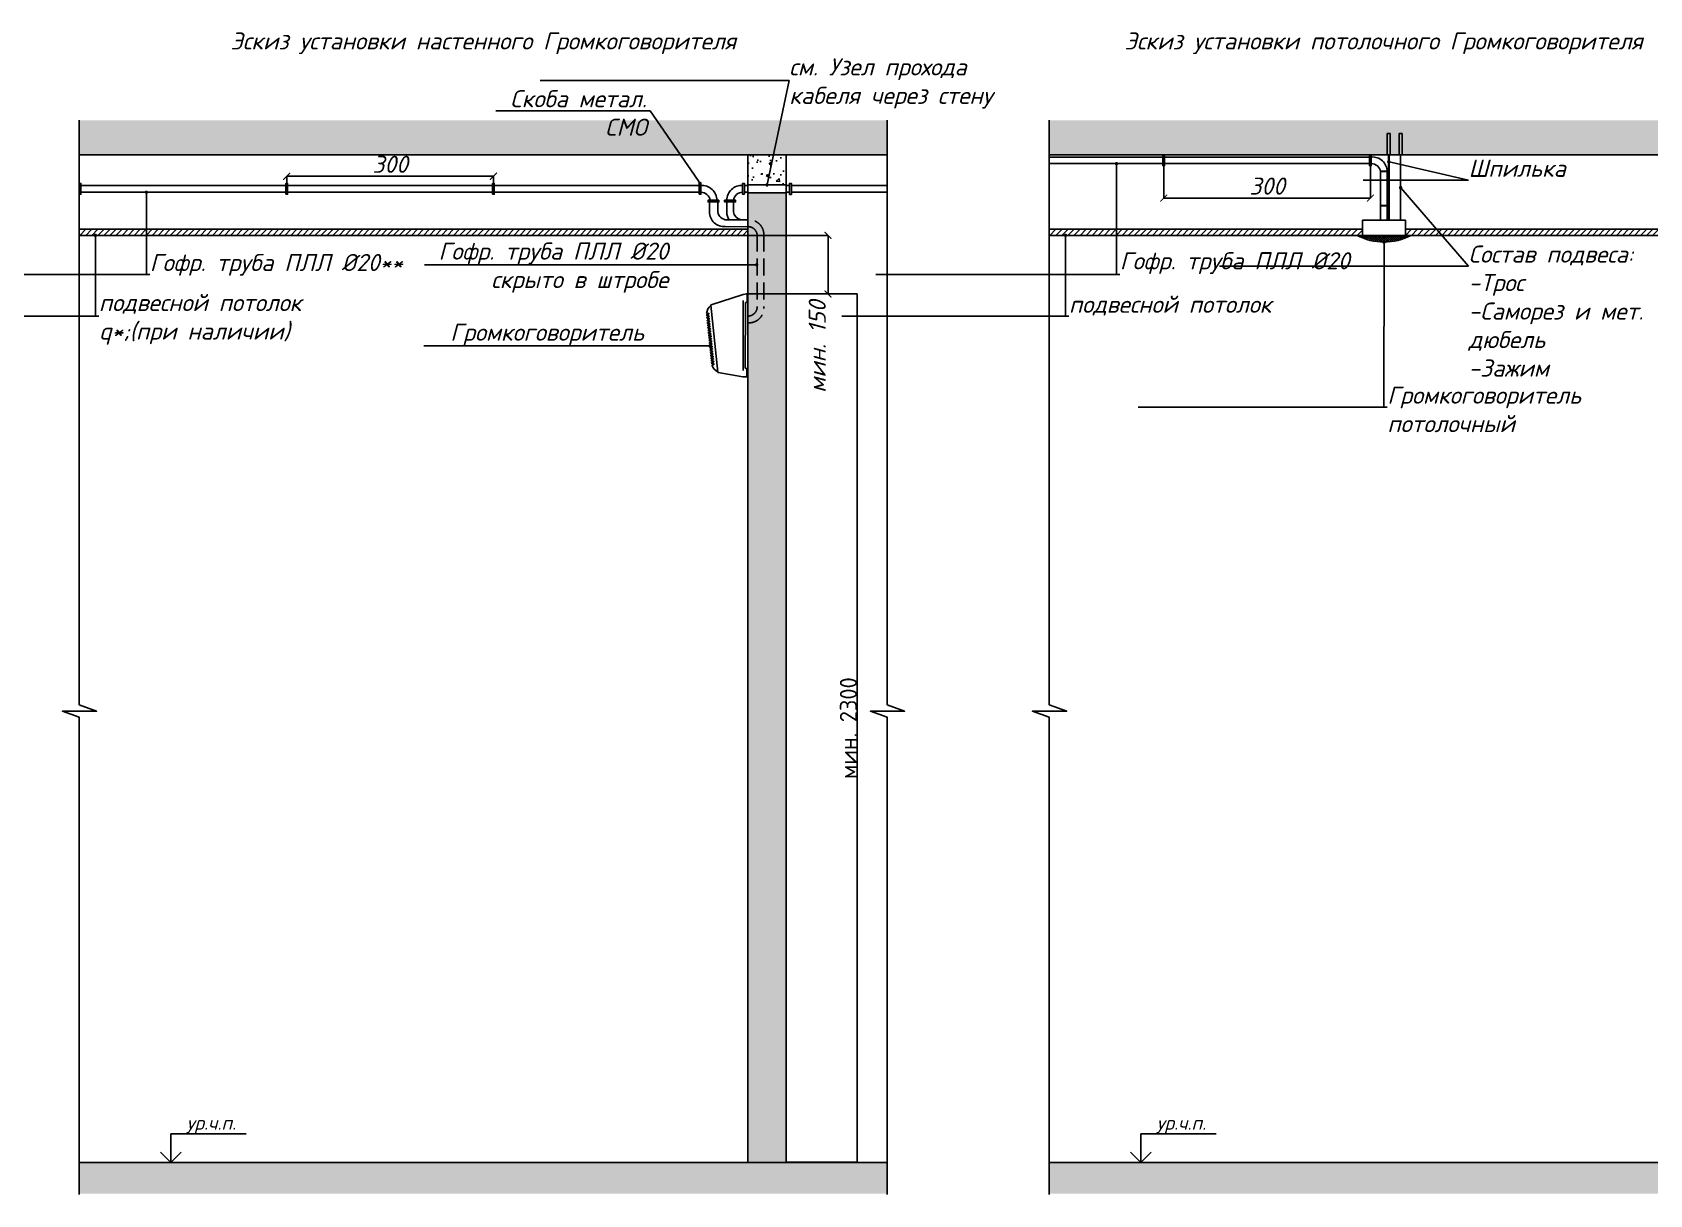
# Model space of a CAD drawing. Extents: x -152830 to 1281226, y -304852 to -2349.
# Drawn here: x 1095485 to 1119140, y -119003 to -102003 of the extents above; entities that cross this region are included whole.
import ezdxf
from ezdxf import colors
from ezdxf.entities.mleader import LeaderData, LeaderLine
from ezdxf.math import Vec2, Vec3

# ---------------------------------------------------------------- set-up
doc = ezdxf.new("R2010")
doc.units = 0
doc.header["$LTSCALE"] = 100
doc.header["$PDMODE"] = 1
doc.header["$PDSIZE"] = 200
doc.linetypes.add('GOST2.303 4', pattern=[7, 5, -2, 0])
doc.layers.get('Defpoints').update_dxf_attribs({"color": 42})
doc.styles.add('BDG_GOST_Common_R', font='GOST_Common.ttf')
doc.styles.add('OlympDesign', font='isocpeui.ttf', dxfattribs={"height": 250})
doc.linetypes.add('зигзаг', pattern='A,0.00254,-5.08,[131,ltypeshp.shx,S=5.08,R=0,X=-5.08,Y=0],-10.16,[131,ltypeshp.shx,S=5.08,R=180,X=5.08,Y=0],-5.08', length=20.32254)
doc.dimstyles.new('BDG_D_1-4', dxfattribs={"dimtxt": 2.5, "dimasz": 2, "dimexe": 1, "dimexo": 0.5, "dimgap": 0.5, "dimtad": 1, "dimdec": 4, "dimlfac": 4, "dimdsep": 46, "dimtxsty": 'BDG_GOST_Common_R', "dimblk": 'ARCHTICK', "dimcen": 0, "dimclrd": 256, "dimclre": 256, "dimclrt": 256, "dimadec": 4, "dimazin": 2, "dimtfac": 1, "dimtdec": 4, "dimtofl": 0, "dimtmove": 1, "dimatfit": 3, "dimfxl": 1, "dimtolj": 1, "dimtzin": 0, "dimlwd": -1, "dimlwe": -1, "dimarcsym": 0})

# ---------------------------------------------------------------- blocks, each defined once
blk = doc.blocks.new('_Open90')
at = {"color": 0, "linetype": 'ByBlock', "lineweight": -2}
for p, q in [((0, 0), (-1, 0)), ((-0.5, 0.5), (0, 0)), ((0, 0), (-0.5, -0.5))]:
    blk.add_line(p, q, dxfattribs=at)
blk = doc.blocks.new('_ArchTick')
at = {"color": 0, "linetype": 'ByBlock', "const_width": 0.15}
blk.add_lwpolyline([(-0.5, -0.5), (0.5, 0.5)], dxfattribs=at)
blk = doc.blocks.new('*D294')
at = {"transparency": 16777216}
for p, q in [((1105952, -105830), (1107548, -105830)), ((1107547, -118530), (1107547, -105830)), ((1106509, -118530), (1107548, -118530))]:
    blk.add_line(p, q, dxfattribs=at)
at = {"layer": 'Defpoints', "color": 0, "transparency": 16777216}
for p in [(1105952, -105830), (1107547, -105830), (1106508, -118530)]:
    blk.add_point(p, dxfattribs=at)
at = {"transparency": 16777216, "xscale": 2, "yscale": 2, "zscale": 2}
for p, rotation in [((1107547, -105830), 90), ((1107547, -118530), 270)]:
    blk.add_blockref('_ArchTick', p, dxfattribs=dict(at, rotation=rotation))
at = {"transparency": 16777216, "insert": (1107421, -112180), "char_height": 2.5, "width": 1514.57, "attachment_point": 5, "rotation": 90, "style": 'BDG_GOST_Common_R'}
blk.add_mtext('\\A1;{\\H100x;мин. 2300}', dxfattribs=at)
blk = doc.blocks.new('_Dot')
at = {"color": 0, "linetype": 'ByBlock', "lineweight": -2}
blk.add_line((-0.5, 0), (-1, 0), dxfattribs=at)
at = {"color": 0, "linetype": 'ByBlock', "const_width": 0.5}
blk.add_lwpolyline([(-0.25, 0, 1), (0.25, 0, 1)], format="xyb", close=True, dxfattribs=at)
blk = doc.blocks.new('*D295')
at = {"transparency": 16777216}
for p, q in [((1105952, -104973), (1107124, -104973)), ((1107123, -105830), (1107123, -104973)), ((1105952, -105830), (1107124, -105830))]:
    blk.add_line(p, q, dxfattribs=at)
at = {"layer": 'Defpoints', "color": 0, "transparency": 16777216}
for p in [(1105952, -104973), (1107123, -104973), (1105952, -105830)]:
    blk.add_point(p, dxfattribs=at)
at = {"transparency": 16777216, "xscale": 100, "yscale": 100, "zscale": 100}
for p, rotation in [((1107123, -104973), 90), ((1107123, -105830), 270)]:
    blk.add_blockref('_ArchTick', p, dxfattribs=dict(at, rotation=rotation))
at = {"transparency": 16777216, "insert": (1106965, -106600), "char_height": 250, "attachment_point": 5, "rotation": 90, "style": 'OlympDesign'}
blk.add_mtext('\\A1;мин. 150', dxfattribs=at)
blk = doc.blocks.new('*D296')
at = {"transparency": 16777216}
for p, q in [((1099206, -104213), (1099206, -104107)), ((1099206, -104108), (1102229, -104108)), ((1102229, -104213), (1102229, -104107))]:
    blk.add_line(p, q, dxfattribs=at)
at = {"layer": 'Defpoints', "color": 0, "transparency": 16777216}
for p in [(1099206, -104213), (1102229, -104108), (1102229, -104213)]:
    blk.add_point(p, dxfattribs=at)
at = {"transparency": 16777216, "xscale": 100, "yscale": 100, "zscale": 100, "rotation": 180}
blk.add_blockref('_ArchTick', (1099206, -104108), dxfattribs=at)
at = {"transparency": 16777216, "xscale": 100, "yscale": 100, "zscale": 100}
blk.add_blockref('_ArchTick', (1102229, -104108), dxfattribs=at)
at = {"transparency": 16777216, "insert": (1100718, -103933), "char_height": 250, "attachment_point": 5, "style": 'OlympDesign'}
blk.add_mtext('\\A1;300', dxfattribs=at)
blk = doc.blocks.new('*D297')
at = {"transparency": 16777216}
for p, q in [((1112034, -103955), (1112034, -104428)), ((1115056, -103955), (1115056, -104428)), ((1112034, -104427), (1115056, -104427))]:
    blk.add_line(p, q, dxfattribs=at)
at = {"layer": 'Defpoints', "color": 0, "transparency": 16777216}
for p in [(1112034, -103954), (1115056, -103954), (1115056, -104427)]:
    blk.add_point(p, dxfattribs=at)
at = {"transparency": 16777216, "xscale": 100, "yscale": 100, "zscale": 100, "rotation": 180}
blk.add_blockref('_ArchTick', (1112034, -104427), dxfattribs=at)
at = {"transparency": 16777216, "xscale": 100, "yscale": 100, "zscale": 100}
blk.add_blockref('_ArchTick', (1115056, -104427), dxfattribs=at)
at = {"transparency": 16777216, "insert": (1113545, -104252), "char_height": 250, "attachment_point": 5, "style": 'OlympDesign'}
blk.add_mtext('\\A1;300', dxfattribs=at)

msp = doc.modelspace()

# ---------------------------------------------------------------- hatches: boundary and pattern name
h = msp.add_hatch()
h.set_pattern_fill('AR-CONC', color=252, scale=2.017466)
h.set_pattern_definition([(50, (-2094251.7, -4859851.33), (367.551467, -32.156571), [38.432737, -422.760105]), (355, (-2094251.7, -4859851.33), (-71.102422, 385.450785), [30.74619, -338.209263]), (100.451445, (-2094221.07, -4859854), (296.449043, 353.294198), [32.6628, -359.291102]), (46.1842, (-2094251.7, -4859748.84), (546.892884, -84.818988), [57.649105, -634.14016]), (96.635558, (-2094206.13, -4859755.9), (478.954887, 499.17392), [48.99422, -538.93714]), (351.184151, (-2094251.7, -4859748.84), (478.95489, 499.17392), [46.11922, -507.311585]), (21, (-2094200.46, -4859774.47), (305.876955, -206.316611), [38.432737, -422.760105]), (326, (-2094200.46, -4859774.47), (124.683522, 371.593051), [30.74619, -338.208084]), (71.451445, (-2094174.97, -4859791.66), (430.560476, 165.276442), [32.6628, -359.290483]), (37.5, (-2094251.7, -4859851.33), (6.2311536, 170.5869583), [0, -334.108592, 0, -343.332449, 0, -339.489175]), (7.5, (-2094251.7, -4859851.33), (134.8064307, 202.1109536), [0, -195.7507396, 0, -326.422045, 0, -129.390214]), (327.5, (-2094365.98, -4859851.33), (273.5494835, -11.557549), [0, -128.109123, 0, -399.700463, 0, -530.371768]), (317.5, (-2094417.22, -4859851.33), (298.845661, 51.297094), [0, -166.54186, 0, -265.442102, 0, -376.640821])])
h.paths.add_polyline_path([(1096171.493013, -103287.821266), (1096171.493013, -103795.452077), (1107988.403914, -103795.452077), (1107988.403914, -103287.821266)])
h = msp.add_hatch()
h.set_pattern_fill('AR-CONC', color=252, scale=2.017466)
h.set_pattern_definition([(50, (-2080064.2, -4859851.33), (367.551467, -32.156571), [38.432737, -422.760105]), (355, (-2080064.2, -4859851.33), (-71.102422, 385.450785), [30.74619, -338.209263]), (100.451445, (-2080033.56, -4859854), (296.449043, 353.294198), [32.6628, -359.291102]), (46.1842, (-2080064.2, -4859748.84), (546.892884, -84.818988), [57.649105, -634.14016]), (96.635558, (-2080018.6, -4859755.9), (478.954887, 499.17392), [48.99422, -538.93714]), (351.184151, (-2080064.2, -4859748.84), (478.95489, 499.17392), [46.11922, -507.311585]), (21, (-2080012.95, -4859774.47), (305.876955, -206.316611), [38.432737, -422.760105]), (326, (-2080012.95, -4859774.47), (124.683522, 371.593051), [30.74619, -338.208084]), (71.451445, (-2079987.46, -4859791.66), (430.560476, 165.276442), [32.6628, -359.290483]), (37.5, (-2080064.19, -4859851.33), (6.2311536, 170.5869583), [0, -334.108592, 0, -343.332449, 0, -339.489175]), (7.5, (-2080064.2, -4859851.33), (134.8064307, 202.1109536), [0, -195.7507396, 0, -326.422045, 0, -129.390214]), (327.5, (-2080178.47, -4859851.33), (273.5494835, -11.557549), [0, -128.109123, 0, -399.700463, 0, -530.371768]), (317.5, (-2080229.7, -4859851.33), (298.845661, 51.297094), [0, -166.54186, 0, -265.442102, 0, -376.640821])])
h.paths.add_polyline_path([(1120139.481647, -103795.452077), (1120139.481647, -103287.821266), (1110359.004349, -103287.821266), (1110359.004349, -103795.452077)])
h = msp.add_hatch()
h.set_pattern_fill('AR-CONC', color=252, scale=2.017466)
h.set_pattern_definition([(50, (626992.9, -244408.46), (367.55147, -32.15657), [38.43274, -422.7601]), (355, (626992.9, -244408.46), (-71.10242, 385.45078), [30.7462, -338.20926]), (100.451445, (627023.53, -244411.14), (296.44904, 353.2942), [32.6628, -359.2911]), (46.1842, (626992.9, -244305.97), (546.8929, -84.819), [57.6491, -634.14016]), (96.63556, (627038.47, -244313.04), (478.9549, 499.1739), [48.9942, -538.93714]), (351.18415, (626992.9, -244305.97), (478.9549, 499.1739), [46.1192, -507.3116]), (21, (627044.14, -244331.6), (305.87696, -206.31661), [38.43274, -422.7601]), (326, (627044.14, -244331.6), (124.68352, 371.59305), [30.7462, -338.20808]), (71.451445, (627069.63, -244348.8), (430.56048, 165.27644), [32.6628, -359.29048]), (37.5, (626992.9, -244408.46), (6.231154, 170.58696), [0, -334.10859, 0, -343.33245, 0, -339.489175]), (7.5, (626992.9, -244408.46), (134.80643, 202.110954), [0, -195.75074, 0, -326.422045, 0, -129.390214]), (327.5, (626878.62, -244408.46), (273.549483, -11.55755), [0, -128.10912, 0, -399.70046, 0, -530.37177]), (317.5, (626827.38, -244408.46), (298.84566, 51.29709), [0, -166.54186, 0, -265.4421, 0, -376.64082])])
h.paths.add_polyline_path([(1106508.372797, -103795.66797), (1105952.810326, -103795.452077), (1105951.970311, -104234.3556), (1106508.372797, -104234.546186)])
h = msp.add_hatch()
h.set_pattern_fill('AR-CONC', color=252, scale=2.017466)
h.set_pattern_definition([(50, (626938.2, -244408.46), (367.55147, -32.15657), [38.43274, -422.7601]), (355, (626938.2, -244408.46), (-71.10242, 385.45078), [30.7462, -338.20926]), (100.451445, (626968.84, -244411.14), (296.44904, 353.2942), [32.6628, -359.2911]), (46.1842, (626938.2, -244305.97), (546.8929, -84.819), [57.6491, -634.14016]), (96.63556, (626983.8, -244313.04), (478.9549, 499.1739), [48.9942, -538.93714]), (351.18415, (626938.2, -244305.97), (478.9549, 499.1739), [46.1192, -507.3116]), (21, (626989.46, -244331.6), (305.87696, -206.31661), [38.43274, -422.7601]), (326, (626989.46, -244331.6), (124.68352, 371.59305), [30.7462, -338.20808]), (71.451445, (627014.95, -244348.8), (430.56048, 165.27644), [32.6628, -359.29048]), (37.5, (626938.21, -244408.46), (6.231154, 170.58696), [0, -334.10859, 0, -343.33245, 0, -339.489175]), (7.5, (626938.21, -244408.46), (134.80643, 202.110954), [0, -195.75074, 0, -326.422045, 0, -129.390214]), (327.5, (626823.94, -244408.46), (273.549483, -11.55755), [0, -128.10912, 0, -399.70046, 0, -530.37177]), (317.5, (626772.7, -244408.46), (298.84566, 51.29709), [0, -166.54186, 0, -265.4421, 0, -376.64082])])
h.paths.add_polyline_path([(1106508.372797, -104351.830708), (1105951.970311, -104351.621546), (1105951.970311, -118530.457371), (1106508.372797, -118530.457371)])
at = {"linetype": 'Continuous'}
h = msp.add_hatch(dxfattribs=at)
h.set_pattern_fill('ANSI31', color=256, scale=498.718082, style=0)
h.set_pattern_definition([(45, (1093054.68, -110037.78), (-44.08087, 44.08087), [])])
h.paths.add_polyline_path([(1096171.493013, -104883.729041), (1096171.493013, -104972.977972), (1105951.970311, -104973.439792), (1105951.970311, -104884.190862)])
h = msp.add_hatch(dxfattribs=at)
h.set_pattern_fill('ANSI31', color=256, scale=498.718082, style=0)
h.set_pattern_definition([(45, (1107242.194, -110037.78), (-44.08087, 44.08087), [])])
h.paths.add_polyline_path([(1114940.85007, -104973.19432), (1114940.85007, -104883.945389), (1110359.004349, -104883.729041), (1110359.004349, -104972.977972)])
h.paths.add_polyline_path([(1115567.847068, -104883.974995), (1115567.847068, -104973.19432), (1114940.85007, -104973.19432), (1120139.481647, -104973.439792), (1120139.481647, -104884.190862)])
at = {"ltscale": 100}
h = msp.add_hatch(dxfattribs=at)
h.set_pattern_fill('ANSI37', color=256, scale=7.04)
h.set_pattern_definition([(45, (-5014132.863, -2807283.186), (-15.80525077, 15.80525077), []), (135, (-5014132.863, -2807283.186), (-15.80525077, -15.80525077), [])])
h.paths.add_polyline_path([(1115652.211298, -104973.19432), (1115599.196918, -104973.19432), (1114909.50022, -104973.19432), (1114856.740717, -104973.19432, 0.2435598877)])
h = msp.add_hatch()
h.set_pattern_fill('AR-CONC', color=252, scale=2.017466)
h.set_pattern_definition([(50, (-2094251.7, -4875042.38), (367.551467, -32.156571), [38.432737, -422.760105]), (355, (-2094251.7, -4875042.38), (-71.102422, 385.450785), [30.74619, -338.209263]), (100.451445, (-2094221.07, -4875045.06), (296.449043, 353.294198), [32.6628, -359.291102]), (46.1842, (-2094251.7, -4874939.9), (546.892884, -84.818988), [57.649105, -634.14016]), (96.635558, (-2094206.13, -4874946.96), (478.954887, 499.17392), [48.99422, -538.93714]), (351.184151, (-2094251.7, -4874939.9), (478.95489, 499.17392), [46.11922, -507.311585]), (21, (-2094200.46, -4874965.52), (305.876955, -206.316611), [38.432737, -422.760105]), (326, (-2094200.46, -4874965.5), (124.683522, 371.593051), [30.74619, -338.208084]), (71.451445, (-2094174.97, -4874982.7), (430.560476, 165.276442), [32.6628, -359.290483]), (37.5, (-2094251.7, -4875042.38), (6.2311536, 170.5869583), [0, -334.108592, 0, -343.332449, 0, -339.489175]), (7.5, (-2094251.7, -4875042.38), (134.8064307, 202.1109536), [0, -195.7507396, 0, -326.422045, 0, -129.390214]), (327.5, (-2094365.98, -4875042.38), (273.5494835, -11.557549), [0, -128.109123, 0, -399.700463, 0, -530.371768]), (317.5, (-2094417.22, -4875042.38), (298.845661, 51.297094), [0, -166.54186, 0, -265.442102, 0, -376.640821])])
h.paths.add_polyline_path([(1096171.493013, -118530.457371), (1096171.493013, -118986.501587), (1107988.403914, -118986.501587), (1107988.403914, -118530.457371)])
h = msp.add_hatch()
h.set_pattern_fill('AR-CONC', color=252, scale=2.017466)
h.set_pattern_definition([(50, (-2080064.2, -4875042.38), (367.551467, -32.156571), [38.432737, -422.760105]), (355, (-2080064.2, -4875042.38), (-71.102422, 385.450785), [30.74619, -338.209263]), (100.451445, (-2080033.56, -4875045.06), (296.449043, 353.294198), [32.6628, -359.291102]), (46.1842, (-2080064.2, -4874939.9), (546.892884, -84.818988), [57.649105, -634.14016]), (96.635558, (-2080018.6, -4874946.96), (478.954887, 499.17392), [48.99422, -538.93714]), (351.184151, (-2080064.2, -4874939.9), (478.95489, 499.17392), [46.11922, -507.311585]), (21, (-2080012.95, -4874965.52), (305.876955, -206.316611), [38.432737, -422.760105]), (326, (-2080012.95, -4874965.5), (124.683522, 371.593051), [30.74619, -338.208084]), (71.451445, (-2079987.46, -4874982.7), (430.560476, 165.276442), [32.6628, -359.290483]), (37.5, (-2080064.19, -4875042.38), (6.2311536, 170.5869583), [0, -334.108592, 0, -343.332449, 0, -339.489175]), (7.5, (-2080064.2, -4875042.38), (134.8064307, 202.1109536), [0, -195.7507396, 0, -326.422045, 0, -129.390214]), (327.5, (-2080178.47, -4875042.38), (273.5494835, -11.557549), [0, -128.109123, 0, -399.700463, 0, -530.371768]), (317.5, (-2080229.7, -4875042.38), (298.845661, 51.297094), [0, -166.54186, 0, -265.442102, 0, -376.640821])])
h.paths.add_polyline_path([(1120139.481647, -118986.501587), (1120139.481647, -118530.457371), (1110359.004349, -118530.457371), (1110359.004349, -118986.501587)])

# ---------------------------------------------------------------- linework, layer by layer
at = {"color": 252}
for p, q in [((1096171.493013, -103795.452077), (1107988.403914, -103795.452077)), ((1110359.004349, -103795.452077), (1120139.481647, -103795.452077)), ((1096171.493013, -118530.457371), (1107988.403914, -118530.457371)), ((1110359.004349, -118530.457371), (1120139.481647, -118530.457371))]:
    msp.add_line(p, q, dxfattribs=at)
at = {"linetype": 'Continuous'}
for p, q in [((1105412.830694, -105987.524639), (1105880.74564, -105838.841159)), ((1105879.56765, -106948.465116), (1105880.652684, -105926.205424)), ((1105885.351224, -105837.755983), (1105940.429004, -105829.196667)), ((1105914.046455, -105964.328207), (1105910.855155, -106907.336187)), ((1105922.758073, -105826.317528), (1105939.862713, -105823.656799)), ((1105923.323737, -105831.851254), (1105922.758073, -105826.317528)), ((1105925.138623, -105952.085727), (1105941.094916, -105950.454656)), ((1105940.429004, -105829.196667), (1105939.862713, -105823.656799)), ((1105940.429004, -105829.196667), (1105940.020108, -105950.564524)), ((1105940.429004, -105829.196667), (1105945.348521, -105834.825253)), ((1105945.348521, -105834.825253), (1105944.975939, -105946.166811)), ((1105346.397713, -106113.332946), (1105377.271003, -106111.802998)), ((1105348.281167, -106131.758227), (1105378.82548, -106127.009997)), ((1105350.16462, -106150.183508), (1105348.281167, -106131.758227)), ((1105350.16462, -106150.183508), (1105381.03791, -106148.65356)), ((1105352.048074, -106168.608789), (1105382.592387, -106163.860558)), ((1105353.931527, -106187.034069), (1105352.048074, -106168.608789)), ((1105353.931527, -106187.034069), (1105384.804817, -106185.504121)), ((1105355.814981, -106205.45935), (1105386.359294, -106200.71112)), ((1105357.698434, -106223.884631), (1105355.814981, -106205.45935)), ((1105378.82548, -106127.009997), (1105377.271003, -106111.802998)), ((1105382.592387, -106163.860558), (1105381.03791, -106148.65356)), ((1105386.359294, -106200.71112), (1105384.804817, -106185.504121)), ((1105508.800077, -106973.537734), (1105408.670669, -105994.00067)), ((1105357.698434, -106223.884631), (1105388.571724, -106222.354683)), ((1105359.581888, -106242.309912), (1105390.126201, -106237.561682)), ((1105361.465341, -106260.735193), (1105359.581888, -106242.309912)), ((1105361.465341, -106260.735193), (1105392.338631, -106259.205245)), ((1105363.348795, -106279.160474), (1105393.893108, -106274.412243)), ((1105365.232248, -106297.585754), (1105363.348795, -106279.160474)), ((1105365.232248, -106297.585754), (1105396.105538, -106296.055807)), ((1105367.115701, -106316.011035), (1105397.660015, -106311.262805)), ((1105368.999155, -106334.436316), (1105367.115701, -106316.011035)), ((1105368.999155, -106334.436316), (1105399.872445, -106332.906368)), ((1105370.882608, -106352.861597), (1105401.426921, -106348.113367)), ((1105372.766062, -106371.286878), (1105370.882608, -106352.861597)), ((1105372.766062, -106371.286878), (1105403.639351, -106369.75693)), ((1105374.649515, -106389.712159), (1105405.193828, -106384.963928)), ((1105376.532969, -106408.13744), (1105374.649515, -106389.712159)), ((1105376.532969, -106408.13744), (1105407.406258, -106406.607492)), ((1105378.416422, -106426.56272), (1105408.960735, -106421.81449)), ((1105380.299876, -106444.988001), (1105378.416422, -106426.56272)), ((1105380.299876, -106444.988001), (1105411.173165, -106443.458053)), ((1105390.126201, -106237.561682), (1105388.571724, -106222.354683)), ((1105393.893108, -106274.412243), (1105392.338631, -106259.205245)), ((1105397.660015, -106311.262805), (1105396.105538, -106296.055807)), ((1105401.426921, -106348.113367), (1105399.872445, -106332.906368)), ((1105405.193828, -106384.963928), (1105403.639351, -106369.75693)), ((1105408.960735, -106421.81449), (1105407.406258, -106406.607492)), ((1105412.727642, -106458.665052), (1105411.173165, -106443.458053)), ((1105382.183329, -106463.413282), (1105412.727642, -106458.665052)), ((1105384.066783, -106481.838563), (1105382.183329, -106463.413282)), ((1105384.066783, -106481.838563), (1105414.940072, -106480.308615)), ((1105385.950236, -106500.263844), (1105416.494549, -106495.515614)), ((1105387.833689, -106518.689125), (1105385.950236, -106500.263844)), ((1105387.833689, -106518.689125), (1105418.706979, -106517.159177)), ((1105389.717143, -106537.114406), (1105420.261456, -106532.366175)), ((1105391.600596, -106555.539686), (1105389.717143, -106537.114406)), ((1105391.600596, -106555.539686), (1105422.473886, -106554.009738)), ((1105393.48405, -106573.964967), (1105424.028363, -106569.216737)), ((1105395.367503, -106592.390248), (1105393.48405, -106573.964967)), ((1105395.367503, -106592.390248), (1105426.240793, -106590.8603)), ((1105397.250957, -106610.815529), (1105427.79527, -106606.067299)), ((1105399.13441, -106629.24081), (1105397.250957, -106610.815529)), ((1105399.13441, -106629.24081), (1105430.0077, -106627.710862)), ((1105401.017864, -106647.666091), (1105431.562177, -106642.91786)), ((1105402.901317, -106666.091372), (1105401.017864, -106647.666091)), ((1105402.901317, -106666.091372), (1105433.774607, -106664.561424)), ((1105404.784771, -106684.516652), (1105435.329084, -106679.768422)), ((1105416.494549, -106495.515614), (1105414.940072, -106480.308615)), ((1105420.261456, -106532.366175), (1105418.706979, -106517.159177)), ((1105424.028363, -106569.216737), (1105422.473886, -106554.009738)), ((1105427.79527, -106606.067299), (1105426.240793, -106590.8603)), ((1105431.562177, -106642.91786), (1105430.0077, -106627.710862)), ((1105435.329084, -106679.768422), (1105433.774607, -106664.561424)), ((1105406.668224, -106702.941933), (1105404.784771, -106684.516652)), ((1105406.668224, -106702.941933), (1105437.541514, -106701.411985)), ((1105408.551677, -106721.367214), (1105439.095991, -106716.618984)), ((1105410.435131, -106739.792495), (1105408.551677, -106721.367214)), ((1105410.435131, -106739.792495), (1105441.308421, -106738.262547)), ((1105412.318584, -106758.217776), (1105442.862898, -106753.469545)), ((1105414.202038, -106776.643057), (1105412.318584, -106758.217776)), ((1105414.202038, -106776.643057), (1105445.075328, -106775.113109)), ((1105416.085491, -106795.068337), (1105446.629804, -106790.320107)), ((1105417.968945, -106813.493618), (1105416.085491, -106795.068337)), ((1105417.968945, -106813.493618), (1105448.842234, -106811.96367)), ((1105419.852398, -106831.918899), (1105450.396711, -106827.170669)), ((1105421.735852, -106850.34418), (1105419.852398, -106831.918899)), ((1105421.735852, -106850.34418), (1105452.609141, -106848.814232)), ((1105423.619305, -106868.769461), (1105454.163618, -106864.021231)), ((1105439.095991, -106716.618984), (1105437.541514, -106701.411985)), ((1105442.862898, -106753.469545), (1105441.308421, -106738.262547)), ((1105446.629804, -106790.320107), (1105445.075328, -106775.113109)), ((1105450.396711, -106827.170669), (1105448.842234, -106811.96367)), ((1105454.163618, -106864.021231), (1105452.609141, -106848.814232)), ((1105876.083727, -107041.997178), (1105513.545823, -106978.923434)), ((1105936.333217, -107039.772969), (1105882.897394, -107042.417745)), ((1105924.458593, -106919.660747), (1105936.907941, -106918.388161)), ((1105936.748256, -106918.404484), (1105936.333217, -107039.772969)), ((1105936.333217, -107039.772969), (1105941.290988, -107034.301431)), ((1105941.66791, -106922.69878), (1105941.290988, -107034.301431))]:
    msp.add_line(p, q, dxfattribs=at)
at = {"color": 252}
for points in [[(1096171.493013, -103287.821266), (1096171.493013, -111838.335789), (1096425.878118, -111931.545073), (1095925.689507, -111931.545073), (1096171.493013, -112021.357032), (1096171.493013, -119002.829498)], [(1107988.403914, -103287.821266), (1107988.403914, -111838.335789), (1108242.789019, -111931.545073), (1107742.600408, -111931.545073), (1107988.403914, -112021.357032), (1107988.403914, -119002.829498)], [(1110359.004349, -103287.821266), (1110359.004349, -111838.335789), (1110613.389455, -111931.545073), (1110113.200844, -111931.545073), (1110359.004349, -112021.357032), (1110359.004349, -119002.829498)], [(1105951.970311, -103795.452077), (1105951.970311, -118530.457371)], [(1106508.372797, -103795.452077), (1106508.372797, -118530.457371)]]:
    msp.add_lwpolyline(points, dxfattribs=at)
for points in [[(1115302.706345, -103795.452077), (1115345.841664, -103795.452077), (1115345.841664, -103484.894567), (1115302.706345, -103484.894567)], [(1115475.052982, -103795.452077), (1115518.188302, -103795.452077), (1115518.188302, -103484.894567), (1115475.052982, -103484.894567)], [(1112021.095002, -103954.440728), (1112021.095002, -103795.452077), (1112046.095002, -103795.452077), (1112046.095002, -103954.440728)], [(1115043.507236, -103954.440728), (1115043.507236, -103795.452077), (1115068.507236, -103795.452077), (1115068.507236, -103954.440728)], [(1096171.493013, -104372.282032), (1096171.493013, -104213.293381), (1096196.493013, -104213.293381), (1096196.493013, -104372.282032)], [(1099193.905247, -104372.282032), (1099193.905247, -104213.293381), (1099218.905247, -104213.293381), (1099218.905247, -104372.282032)], [(1102216.317481, -104372.282032), (1102216.317481, -104213.293381), (1102241.317481, -104213.293381), (1102241.317481, -104372.282032)], [(1105238.729715, -104372.282032), (1105238.729715, -104213.293381), (1105263.729715, -104213.293381), (1105263.729715, -104372.282032)], [(1105899.151013, -104372.282032), (1105899.151013, -104213.293381), (1105874.151013, -104213.293381), (1105874.151013, -104372.282032)], [(1106561.192095, -104372.710385), (1106561.192095, -104213.721734), (1106586.192095, -104213.721734), (1106586.192095, -104372.710385)], [(1105527.35954, -104458.20635), (1105368.370888, -104458.20635), (1105368.370888, -104483.20635), (1105527.35954, -104483.20635)], [(1105610.521188, -104458.20635), (1105769.50984, -104458.20635), (1105769.50984, -104483.20635), (1105610.521188, -104483.20635)], [(1096171.493013, -104883.729041), (1105951.970311, -104884.190862), (1105951.970311, -104973.439792), (1096171.493013, -104972.977972)]]:
    msp.add_lwpolyline(points, close=True)
at = {"linetype": 'зигзаг', "ltscale": 0.05}
for points in [[(1112021.095002, -103826.514296), (1110359.004349, -103826.514296)], [(1115043.507236, -103826.514296), (1112046.095002, -103826.514296)], [(1112021.095002, -103923.780161), (1110359.004349, -103923.780161)], [(1115043.507236, -103923.780161), (1112046.095002, -103923.780161)], [(1115202.914368, -104750.929157), (1115202.914368, -104040.365046)], [(1115300.129832, -104750.929157), (1115300.180233, -104040.365046)], [(1099193.905247, -104244.3556), (1096196.493013, -104244.3556)], [(1102216.317481, -104244.3556), (1099218.905247, -104244.3556)], [(1105238.729715, -104244.3556), (1102241.317481, -104244.3556)], [(1106586.192095, -104244.564916), (1107988.403914, -104244.564916)], [(1099193.905247, -104341.621465), (1096196.493013, -104341.621465)], [(1102216.317481, -104341.621465), (1099218.905247, -104341.621465)], [(1105238.729715, -104341.621465), (1102241.317481, -104341.621465)], [(1105388.827959, -104632.262363), (1105388.827959, -104483.20635)], [(1105510.314812, -104630.33493), (1105510.365214, -104483.20635)], [(1105642.478016, -104630.43742), (1105642.478016, -104483.20635)], [(1105739.743881, -104630.43742), (1105739.743881, -104483.20635)], [(1106586.192095, -104341.830781), (1107988.403914, -104341.830781)], [(1105950.04786, -104746.591014), (1105644.721944, -104746.919816)], [(1105620.500956, -104844.185681), (1105949.669465, -104845.445669)]]:
    msp.add_lwpolyline(points, dxfattribs=at)
at = {"lineweight": 35}
msp.add_lwpolyline([(1115324.274005, -104750.929157), (1115324.274005, -103795.452077)], dxfattribs=at)
at = {"lineweight": 25}
for points in [[(1115496.620642, -104750.929157), (1115496.620642, -103795.452077)], [(1105951.55972, -104234.3556), (1106508.372797, -104234.564916)], [(1105951.55972, -104351.621392), (1106508.372797, -104351.830708)]]:
    msp.add_lwpolyline(points, dxfattribs=at)
at = {"lineweight": 30}
for points in [[(1115324.274005, -104040.365046), (1115202.914368, -104040.365046)], [(1115324.274005, -104540.099504), (1115202.914368, -104540.099504)]]:
    msp.add_lwpolyline(points, dxfattribs=at)
at = {"linetype": 'зигзаг', "ltscale": 3}
for points in [[(1105899.151013, -104244.3556), (1105951.970311, -104244.3556)], [(1106508.372797, -104244.783953), (1106561.192095, -104244.783953)], [(1105899.151013, -104341.621465), (1105951.597998, -104341.621465)], [(1106508.372797, -104342.049818), (1106560.819782, -104342.049818)]]:
    msp.add_lwpolyline(points, dxfattribs=at)
at = {"ltscale": 100}
msp.add_lwpolyline([(1114940.85007, -104750.929157), (1115567.847068, -104750.929157), (1115567.847068, -104973.19432), (1114940.85007, -104973.19432)], close=True, dxfattribs=at)
at = {"linetype": 'GOST2.303 4', "ltscale": 0.5}
for points in [[(1106086.377443, -104960.873056), (1106085.423267, -106037.251954)], [(1106183.643308, -104960.873056), (1106182.691222, -106038.404447)]]:
    msp.add_lwpolyline(points, dxfattribs=at)
msp.add_lwpolyline([(1115567.847068, -104883.974995), (1120139.481647, -104884.190862), (1120139.481647, -104973.439792), (1110359.004349, -104972.977972), (1110359.004349, -104883.729041), (1114940.85007, -104883.945389)])
for points in [[(1097357.729756, -118379.038627, 10, 10, 0), (1097509.13082, -118530.457371, 10, 10, 0), (1097660.531884, -118379.038627, 0, 0, 0)], [(1111545.241093, -118379.038627, 10, 10, 0), (1111696.642157, -118530.457371, 10, 10, 0), (1111848.043221, -118379.038627, 0, 0, 0)]]:
    msp.add_lwpolyline(points, format="xyseb")
at = {"linetype": 'зигзаг', "ltscale": 0.05}
for centre, radius, start, end in [((1115086.533543, -104039.40133), 213.648864, 359.7415522692, 94.8400007294), ((1115066.088098, -104062.33848), 138.579436, 9.1234397268, 88.9997545945), ((1105281.756022, -104457.242634), 213.648864, 359.7415522692, 94.8400007294), ((1105856.124706, -104457.242634), 213.648864, 85.1599992706, 180.2584477308), ((1105261.310577, -104480.179784), 138.579436, 9.1234397268, 88.9997545945), ((1105876.570151, -104480.179784), 138.579436, 91.0002454055, 170.8765602732), ((1105602.474649, -104631.298647), 213.648864, 179.7415522692, 274.8400007294), ((1105647.141082, -104608.361497), 138.579436, 189.1234397268, 268.9997545945), ((1105856.124706, -104631.401136), 213.648864, 179.7415522692, 212.7200348222), ((1105876.570151, -104608.463987), 138.579436, 189.1234397268, 253.4484808368)]:
    msp.add_arc(centre, radius, start, end, dxfattribs=at)
at = {"linetype": 'GOST2.303 4', "ltscale": 0.5}
for centre, radius, start, end in [((1105969.996617, -104959.90934), 213.648864, 359.7415522692, 94.8400007294), ((1105949.551173, -104982.846489), 138.579436, 9.1234397268, 88.9997545945), ((1105969.042441, -106038.215671), 213.648864, 265.1599992706, 0.2584477308), ((1105948.596997, -106015.278521), 138.579436, 271.0002454055, 350.8765602732)]:
    msp.add_arc(centre, radius, start, end, dxfattribs=at)
at = {"ltscale": 100}
msp.add_arc((1115254.476007, -104205.126408), 864.940275, 242.6231303877, 297.3768696123, dxfattribs=at)
at = {"linetype": 'Continuous'}
for centre, radius, start, end in [((1105890.095059, -105868.257304), 30.868825, 98.8365679195, 107.6285679081), ((1105926.394258, -105964.369247), 12.34753, 95.8365679126, 179.8065679065), ((1105940.655443, -105946.155424), 4.321636, 275.8365679126, 359.8065679065), ((1105507.602675, -106126.624267), 161.752644, 127.5095679031, 175.2855679103), ((1105414.812429, -105993.372852), 6.173765, 108.7265678889, 185.8365679123), ((1105578.800355, -106823.130591), 161.752644, 196.3875679063, 244.1635679015), ((1105923.202958, -106907.377227), 12.34753, 179.8065679065, 275.8365679126), ((1105514.941838, -106972.909916), 6.173765, 185.8365679123, 256.9095679146), ((1105881.371841, -107011.587448), 30.868825, 260.1305678924, 272.8365678966), ((1105937.347414, -106922.687393), 4.321636, 359.8065679065, 95.8365679126)]:
    msp.add_arc(centre, radius, start, end, dxfattribs=at)

# ---------------------------------------------------------------- texts
at = {"linetype": 'Continuous', "char_height": 250, "attachment_point": 5, "style": 'OlympDesign'}
for s, insert in [('Эскиз установки настенного Громкоговорителя', (1102079.948463, -102162.99236)), ('Эскиз установки потолочного Громкоговорителя', (1115249.242998, -102162.99236))]:
    msp.add_mtext_dynamic_manual_height_columns(s, width=9839.8893077, gutter_width=1, heights=[0], dxfattribs=dict(at, insert=insert))

# ---------------------------------------------------------------- dimensions: what is measured, and where the dimension line sits
for base, p1, p2, picture, middle in [((1102228.817481, -104107.984788), (1099206.405247, -104213.293381), (1102228.817481, -104213.293381), '*D296', (1100717.611364, -103932.984788)), ((1115056.007236, -104426.619376), (1112033.595002, -103954.440728), (1115056.007236, -103954.440728), '*D297', (1113544.801119, -104251.619376))]:
    dim = msp.add_linear_dim(base=base, p1=p1, p2=p2, text='300', dimstyle='BDG_D_1-4', override={"dimtxt": 250, "dimasz": 100, "dimgap": 50, "dimdec": 0, "dimlfac": 0.1, "dimtxsty": 'OlympDesign'})
    dim.commit()
    dim.dimension.update_dxf_attribs({"geometry": picture, "text_midpoint": middle})
dim = msp.add_linear_dim(base=(1107123.455691, -104973.439792), p1=(1105951.970311, -105830.12583), p2=(1105951.970311, -104973.439792), angle=90, text='мин. 150', dimstyle='BDG_D_1-4', override={"dimtxt": 250, "dimasz": 100, "dimgap": 50, "dimdec": 0, "dimlfac": 0.2, "dimtxsty": 'OlympDesign'})
dim.commit()
dim.dimension.update_dxf_attribs({"geometry": '*D295', "text_midpoint": (1107139.810438, -106599.892037), "dimtype": 160})
dim = msp.add_linear_dim(base=(1107546.513149, -105830.12583), p1=(1106508.372797, -118530.457371), p2=(1105951.970311, -105830.12583), angle=90, text='{\\H100x;мин. 2300}', dimstyle='BDG_D_1-4')
dim.commit()
dim.dimension.update_dxf_attribs({"geometry": '*D294', "text_midpoint": (1107546.513149, -112180.2916), "dimtype": 160})

# ---------------------------------------------------------------- leaders
ml = msp.add_multileader_mtext('Standard')
ml.set_content('см. Узел прохода кабеля через стену', color=256, style='OlympDesign')
ml.set_leader_properties(color=256, linetype='ByLayer', lineweight=-1)
ml.set_arrow_properties(name='DOT')
ml.build(insert=Vec2(0, 0))
ml.multileader.update_dxf_attribs({"text_left_attachment_type": 6, "text_right_attachment_type": 6, "dogleg_length": 2, "arrow_head_size": 50})
ctx = ml.context
ctx.base_point, ctx.char_height, ctx.arrow_head_size, ctx.landing_gap_size, ctx.plane_origin = Vec3(1106555.432452, -102708.338065), 250, 50, 0, Vec3(1098390.463591, -93710.754707)
ctx.left_attachment, ctx.right_attachment = 6, 6
notes = []
notes.append((ctx, [(0, (1, 1, 0), (1106553.432452, -102708.338065), (1, 0), 2, [(0, [(1106229.966259, -104234.460258)], 0, [])])]))
ctx.mtext.insert, ctx.mtext.width, ctx.mtext.defined_height, ctx.mtext.flow_direction = Vec3(1106555.432452, -102383.338065), 3607.54911919, 71.364921, 5
ml = msp.add_multileader_mtext('Standard')
ml.set_content('Скоба метал.\\PСМО', color=256, style='OlympDesign')
ml.set_leader_properties(color=256, linetype='ByLayer', lineweight=-1)
ml.set_arrow_properties(name='DOT')
ml.build(insert=Vec2(0, 0))
ml.multileader.update_dxf_attribs({"text_left_attachment_type": 6, "text_right_attachment_type": 6, "dogleg_length": 50, "arrow_head_size": 50})
ctx = ml.context
ctx.base_point, ctx.char_height, ctx.arrow_head_size, ctx.landing_gap_size, ctx.plane_origin = Vec3(1102341.297404, -103148.985311), 250, 50, 0, Vec3(1117740.537442, -97409.743066)
ctx.left_attachment, ctx.right_attachment, ctx.text_align_type = 6, 6, 2
notes.append((ctx, [(0, (1, 1, 0), (1104521.979222, -103148.985311), (-1, 0), 50, [(0, [(1105251.229715, -104213.293381)], 0, [])])]))
ctx.mtext.insert, ctx.mtext.width, ctx.mtext.defined_height, ctx.mtext.alignment, ctx.mtext.flow_direction = Vec3(1104471.979222, -102848.985311), 3346.01567399, 71.364921, 3, 5
ml = msp.add_multileader_mtext('Standard')
ml.set_content('Гофр. труба ПЛЛ %%C20', color=256, style='OlympDesign')
ml.set_leader_properties(color=256, linetype='ByLayer', lineweight=-1)
ml.set_arrow_properties(name='DOT')
ml.build(insert=Vec2(0, 0))
ml.multileader.update_dxf_attribs({"text_left_attachment_type": 6, "text_right_attachment_type": 6, "dogleg_length": 50, "arrow_head_size": 50})
ctx = ml.context
ctx.base_point, ctx.char_height, ctx.arrow_head_size, ctx.landing_gap_size, ctx.plane_origin = Vec3(1111390.651316, -105544.584114), 250, 50, 0, Vec3(1123829.959043, -97538.07115)
ctx.left_attachment, ctx.right_attachment = 6, 6
notes.append((ctx, [(1, (1, 1, 0), (1111340.651316, -105544.584114), (1, 0), 50, [(0, [(1111340.651316, -103923.780161)], 0, [])])]))
ctx.mtext.insert, ctx.mtext.width, ctx.mtext.defined_height, ctx.mtext.flow_direction = Vec3(1111390.651316, -105219.584114), 3681.21727138, 71.364921, 5
ml = msp.add_multileader_mtext('Standard')
ml.set_content('Шпилька', color=256, style='OlympDesign')
ml.set_leader_properties(color=256, linetype='ByLayer', lineweight=-1)
ml.set_arrow_properties(name='DOT')
ml.build(insert=Vec2(0, 0))
ml.multileader.update_dxf_attribs({"text_left_attachment_type": 6, "text_right_attachment_type": 6, "dogleg_length": 2, "arrow_head_size": 50})
ctx = ml.context
ctx.base_point, ctx.char_height, ctx.arrow_head_size, ctx.landing_gap_size, ctx.plane_origin = Vec3(1116490.620725, -104166.419106), 250, 50, 0, Vec3(1102483.362904, -97129.560442)
ctx.left_attachment, ctx.right_attachment = 6, 6
notes.append((ctx, [(0, (1, 1, 0), (1116488.620725, -104166.419106), (1, 0), 2, [(0, [(1115324.274005, -103896.492845)], 0, [])])]))
ctx.mtext.insert, ctx.mtext.width, ctx.mtext.defined_height, ctx.mtext.flow_direction = Vec3(1116490.620725, -103866.419106), 3607.54911919, 71.364921, 5
ml = msp.add_multileader_mtext('Standard')
ml.set_content('Состав подвеса:\\P-Трос\\P-Саморез и мет. дюбель\\P-Зажим', color=256, style='OlympDesign')
ml.set_leader_properties(color=256, linetype='ByLayer', lineweight=-1)
ml.set_arrow_properties(name='DOT')
ml.build(insert=Vec2(0, 0))
ml.multileader.update_dxf_attribs({"text_left_attachment_type": 6, "text_right_attachment_type": 6, "dogleg_length": 2, "arrow_head_size": 50})
ctx = ml.context
ctx.base_point, ctx.char_height, ctx.arrow_head_size, ctx.landing_gap_size, ctx.plane_origin = Vec3(1116490.620725, -105421.493559), 250, 50, 0, Vec3(1102483.362904, -95275.168606)
ctx.left_attachment, ctx.right_attachment = 6, 6
notes.append((ctx, [(0, (1, 1, 0), (1116488.620725, -105421.493559), (1, 0), 2, [(0, [(1115496.620642, -104273.190617)], 0, [])])]))
ctx.mtext.insert, ctx.mtext.width, ctx.mtext.defined_height, ctx.mtext.flow_direction = Vec3(1116490.620725, -105121.493559), 3607.54911919, 71.364921, 5
ml = msp.add_multileader_mtext('Standard')
ml.set_content('Гофр. труба ПЛЛ %%C20**', color=256, style='OlympDesign')
ml.set_leader_properties(color=256, linetype='ByLayer', lineweight=-1)
ml.set_arrow_properties(name='DOT')
ml.build(insert=Vec2(0, 0))
ml.multileader.update_dxf_attribs({"text_left_attachment_type": 6, "text_right_attachment_type": 6, "dogleg_length": 50, "arrow_head_size": 50})
ctx = ml.context
ctx.base_point, ctx.char_height, ctx.arrow_head_size, ctx.landing_gap_size, ctx.plane_origin = Vec3(1097203.139979, -105544.584114), 250, 50, 0, Vec3(1109642.447706, -97538.07115)
ctx.left_attachment, ctx.right_attachment = 6, 6
notes.append((ctx, [(1, (1, 1, 0), (1097153.139979, -105544.584114), (1, 0), 50, [(0, [(1097153.139979, -104341.621465)], 0, [])])]))
ctx.mtext.insert, ctx.mtext.width, ctx.mtext.defined_height, ctx.mtext.flow_direction = Vec3(1097203.139979, -105244.584114), 3681.21727138, 71.364921, 5
ml = msp.add_multileader_mtext('Standard')
ml.set_content('подвесной потолок\\Pq*;(при наличии)', color=256, style='OlympDesign')
ml.set_leader_properties(color=256, linetype='ByLayer', lineweight=-1)
ml.set_arrow_properties(name='DOT')
ml.build(insert=Vec2(0, 0))
ml.multileader.update_dxf_attribs({"text_left_attachment_type": 6, "text_right_attachment_type": 6, "dogleg_length": 50, "arrow_head_size": 50})
ctx = ml.context
ctx.base_point, ctx.char_height, ctx.arrow_head_size, ctx.landing_gap_size, ctx.plane_origin = Vec3(1096458.298354, -106155.444562), 250, 50, 0, Vec3(1108897.606081, -100011.145818)
ctx.left_attachment, ctx.right_attachment = 6, 6
notes.append((ctx, [(1, (1, 1, 0), (1096408.298354, -106155.444562), (1, 0), 50, [(0, [(1096408.298354, -104972.989154)], 0, [])])]))
ctx.mtext.insert, ctx.mtext.width, ctx.mtext.defined_height, ctx.mtext.flow_direction = Vec3(1096458.298354, -105830.444562), 3346.01567399, 71.364921, 5
ml = msp.add_multileader_mtext('Standard')
ml.set_content('подвесной потолок', color=256, style='OlympDesign')
ml.set_leader_properties(color=256, linetype='ByLayer', lineweight=-1)
ml.set_arrow_properties(name='DOT')
ml.build(insert=Vec2(0, 0))
ml.multileader.update_dxf_attribs({"text_left_attachment_type": 6, "text_right_attachment_type": 6, "dogleg_length": 50, "arrow_head_size": 50})
ctx = ml.context
ctx.base_point, ctx.char_height, ctx.arrow_head_size, ctx.landing_gap_size, ctx.plane_origin = Vec3(1110645.809691, -106155.444562), 250, 50, 0, Vec3(1123085.117417, -100011.145818)
ctx.left_attachment, ctx.right_attachment = 6, 6
notes.append((ctx, [(1, (1, 1, 0), (1110595.809691, -106155.444562), (1, 0), 50, [(0, [(1110595.809691, -104972.989154)], 0, [])])]))
ctx.mtext.insert, ctx.mtext.width, ctx.mtext.defined_height, ctx.mtext.flow_direction = Vec3(1110645.809691, -105855.444562), 3346.01567399, 71.364921, 5
ml = msp.add_multileader_mtext('Standard')
ml.set_content('Гофр. труба ПЛЛ %%C20\\Pскрыто в штробе', color=256, style='OlympDesign')
ml.set_leader_properties(color=256, linetype='ByLayer', lineweight=-1)
ml.set_arrow_properties(name='DOT')
ml.build(insert=Vec2(0, 0))
ml.multileader.update_dxf_attribs({"text_left_attachment_type": 6, "text_right_attachment_type": 6, "dogleg_length": 2, "arrow_head_size": 50})
ctx = ml.context
ctx.base_point, ctx.char_height, ctx.arrow_head_size, ctx.landing_gap_size, ctx.plane_origin = Vec3(1101270.397965, -105402.681345), 250, 50, 0, Vec3(1093064.769253, -96405.097987)
ctx.left_attachment, ctx.right_attachment, ctx.text_align_type = 6, 6, 2
notes.append((ctx, [(1, (1, 1, 0), (1104789.254026, -105402.681345), (-1, 0), 2, [(0, [(1106078.026991, -105403.119998)], 0, [])])]))
ctx.mtext.insert, ctx.mtext.width, ctx.mtext.defined_height, ctx.mtext.alignment, ctx.mtext.flow_direction = Vec3(1104787.254026, -105077.681345), 3607.54911919, 71.364921, 3, 5
ml = msp.add_multileader_mtext('Standard')
ml.set_content('Громкоговоритель потолочный', color=256, style='OlympDesign')
ml.set_leader_properties(color=256, linetype='ByLayer', lineweight=-1)
ml.set_arrow_properties(name='DOT')
ml.build(insert=Vec2(0, 0))
ml.multileader.update_dxf_attribs({"text_left_attachment_type": 6, "text_right_attachment_type": 6, "dogleg_length": 50, "arrow_head_size": 50})
ctx = ml.context
ctx.base_point, ctx.char_height, ctx.arrow_head_size, ctx.landing_gap_size, ctx.plane_origin = Vec3(1115302.476007, -107484.575391), 250, 50, 0, Vec3(1106356.991235, -97132.556741)
ctx.left_attachment, ctx.right_attachment = 6, 6
notes.append((ctx, [(0, (1, 1, 0), (1115252.476007, -107484.575391), (1, 0), 50, [(0, [(1115254.476007, -105070.066683)], 0, [])])]))
ctx.mtext.insert, ctx.mtext.width, ctx.mtext.defined_height, ctx.mtext.flow_direction = Vec3(1115302.476007, -107184.575391), 3607.54911919, 71.364921, 5
ml = msp.add_multileader_mtext('Standard')
ml.set_content('Громкоговоритель', color=256, style='OlympDesign')
ml.set_leader_properties(color=256, linetype='ByLayer', lineweight=-1)
ml.set_arrow_properties(name='DOT')
ml.build(insert=Vec2(0, 0))
ml.multileader.update_dxf_attribs({"text_left_attachment_type": 6, "text_right_attachment_type": 6, "dogleg_length": 2, "arrow_head_size": 50})
ctx = ml.context
ctx.base_point, ctx.char_height, ctx.arrow_head_size, ctx.landing_gap_size, ctx.plane_origin = Vec3(1101495.388224, -106588.510694), 250, 50, 0, Vec3(1092709.267088, -97588.122095)
ctx.left_attachment, ctx.right_attachment, ctx.text_align_type = 6, 6, 2
notes.append((ctx, [(1, (1, 1, 0), (1104433.75186, -106588.510694), (-1, 0), 2, [(0, [(1105397.843751, -106588.510694)], 0, [])])]))
ctx.mtext.insert, ctx.mtext.width, ctx.mtext.defined_height, ctx.mtext.alignment, ctx.mtext.flow_direction = Vec3(1104431.75186, -106263.510694), 3607.54911919, 71.364921, 3, 5
at = {"ltscale": 2}
ml = msp.add_multileader_mtext('Standard', dxfattribs=at)
ml.set_content('ур.ч.п.', color=256, style='OlympDesign')
ml.set_leader_properties(color=256, linetype='ByLayer', lineweight=-1)
ml.set_arrow_properties(name='OPEN90')
ml.build(insert=Vec2(0, 0))
ml.multileader.update_dxf_attribs({"text_left_attachment_type": 6, "text_right_attachment_type": 6, "dogleg_length": 100, "arrow_head_size": 302.619975})
ctx = ml.context
ctx.base_point, ctx.char_height, ctx.arrow_head_size, ctx.landing_gap_size, ctx.plane_origin = Vec3(1097690.962537, -118112.774024), 200, 302.619975, 50.436662, Vec3(1097509.13082, -118663.604447)
ctx.left_attachment, ctx.right_attachment = 6, 6
notes.append((ctx, [(0, (1, 1, 0), (1097509.13082, -118112.774024), (1, 0), 181.831717, [(0, [(1097509.13082, -118530.457371)], 0, [])])]))
ctx.mtext.insert, ctx.mtext.flow_direction = Vec3(1097741.399199, -117852.774024), 5
ml = msp.add_multileader_mtext('Standard', dxfattribs=at)
ml.set_content('ур.ч.п.', color=256, style='OlympDesign')
ml.set_leader_properties(color=256, linetype='ByLayer', lineweight=-1)
ml.set_arrow_properties(name='OPEN90')
ml.build(insert=Vec2(0, 0))
ml.multileader.update_dxf_attribs({"text_left_attachment_type": 6, "text_right_attachment_type": 6, "dogleg_length": 100, "arrow_head_size": 302.619975})
ctx = ml.context
ctx.base_point, ctx.char_height, ctx.arrow_head_size, ctx.landing_gap_size, ctx.plane_origin = Vec3(1111878.473873, -118112.774024), 200, 302.619975, 50.436662, Vec3(1111696.642157, -118663.604447)
ctx.left_attachment, ctx.right_attachment = 6, 6
notes.append((ctx, [(0, (1, 1, 0), (1111696.642157, -118112.774024), (1, 0), 181.831717, [(0, [(1111696.642157, -118530.457371)], 0, [])])]))
ctx.mtext.insert, ctx.mtext.flow_direction = Vec3(1111928.910536, -117852.774024), 5
for ctx, leaders in notes:
    for number, flags, end, landing, length, lines in leaders:
        leader = LeaderData()
        leader.index, (leader.has_last_leader_line, leader.has_dogleg_vector, leader.attachment_direction) = number, flags
        leader.last_leader_point, leader.dogleg_vector, leader.dogleg_length = Vec3(end), Vec3(landing), length
        for number, points, colour, breaks in lines:
            line = LeaderLine()
            line.index, line.vertices, line.color, line.breaks = number, Vec3.list(points), colors.encode_raw_color(colour), breaks
            leader.lines.append(line)
        ctx.leaders.append(leader)

doc.saveas('drawing.dxf')
